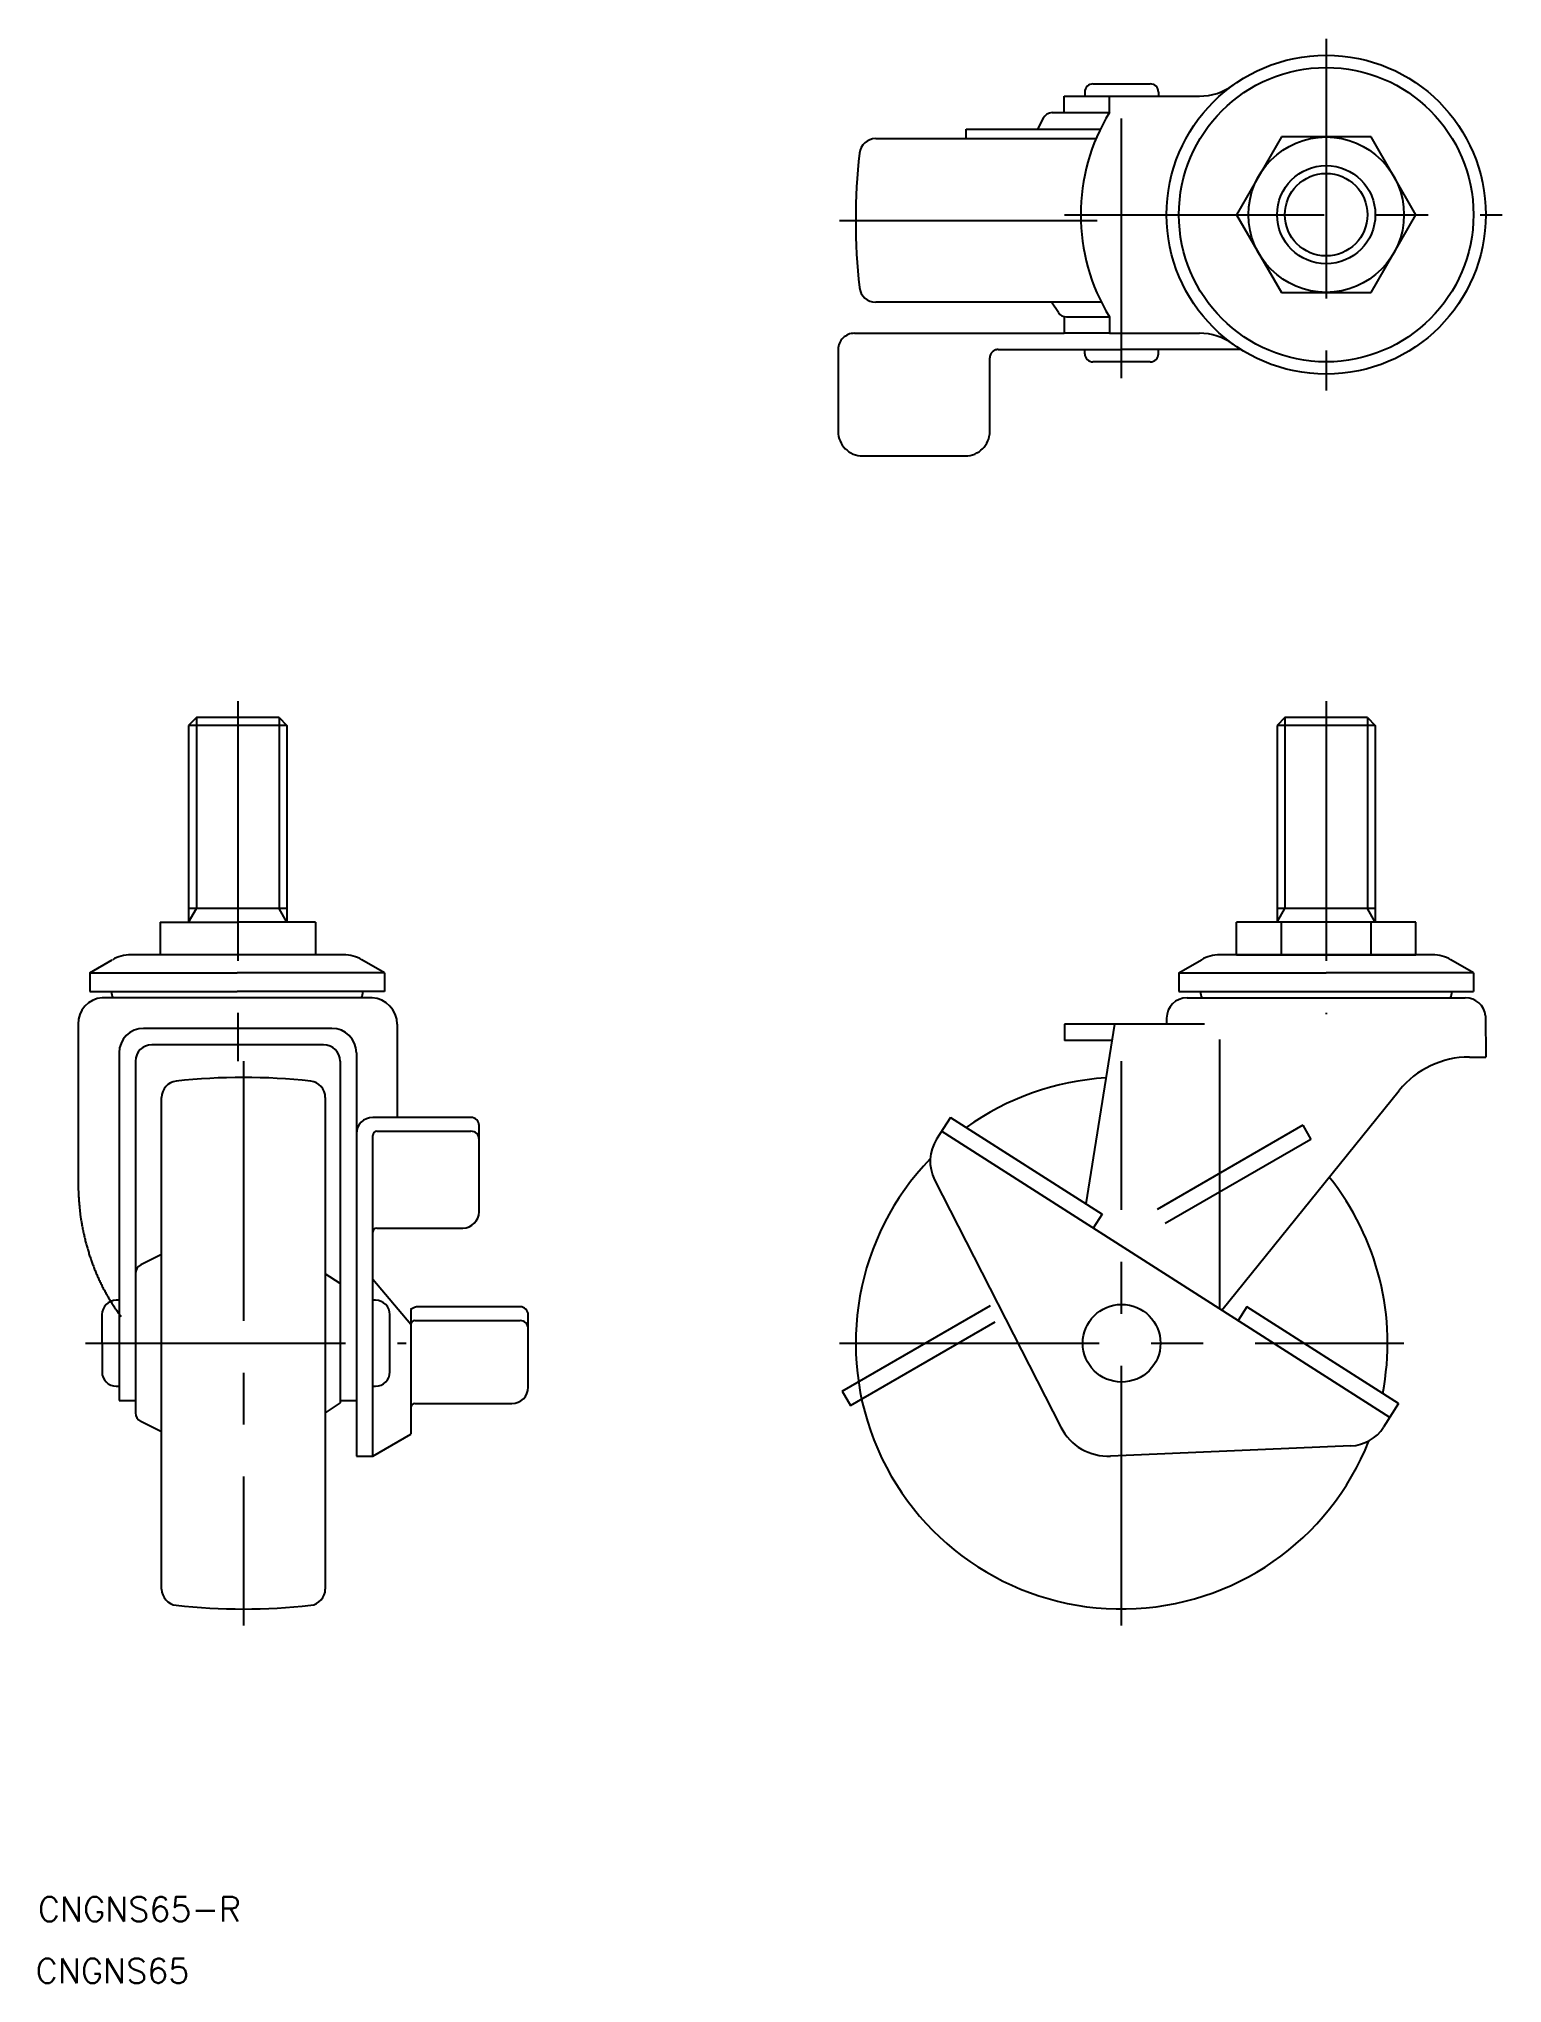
# Model space of a CAD drawing. Extents: x -132 to 46, y -78 to 159.
import ezdxf

# ---------------------------------------------------------------- set-up
doc = ezdxf.new("R2010")
doc.units = 0
doc.linetypes.add('CENTER', pattern=[50.8, 31.75, -6.35, 6.35, -6.35])
doc.linetypes.add('PHANTOM', pattern=[63.5, 31.75, -6.35, 6.35, -6.35, 6.35, -6.35])
doc.layers.get('0').update_dxf_attribs({"linetype": 'CONTINUOUS'})
doc.layers.add('CENTER', color=1, linetype='CENTER')
doc.styles.get("Standard").update_dxf_attribs({"font": 'txt.shx', "height": 3, "bigfont": 'bigfont.shx'})

msp = doc.modelspace()

# ---------------------------------------------------------------- linework, layer by layer
at = {"color": 7, "linetype": 'CONTINUOUS'}
for p, q in [((-7.03, 152.5), (9.51, 152.5)), ((-7.03, 150.5), (-7.03, 152.5)), ((-4.5, 153), (-4.5, 152.5)), ((-3.5, 154), (3.5, 154)), ((-1.49, 150.5), (-1.49, 152.5)), ((4.5, 153), (4.5, 152.5)), ((-10.24, 148.45), (-9.57, 149.79)), ((-8.5, 150.5), (-1.49, 150.5)), ((-19, 148.45), (-2.6, 148.45)), ((-19, 147.3), (-19, 148.45)), ((19.52, 147.5), (14.03, 138)), ((30.48, 147.5), (19.52, 147.5)), ((35.97, 138), (30.48, 147.5)), ((-30.06, 147.3), (-3.12, 147.3)), ((14.03, 138), (19.52, 128.5)), ((30.48, 128.5), (35.97, 138)), ((19.52, 128.5), (30.48, 128.5)), ((-2.48, 127.3), (-30.06, 127.3)), ((-7.73, 126.03), (-8.57, 127.3)), ((-7.03, 125.54), (-7.03, 123.5)), ((-6.73, 125.5), (-1.49, 125.5)), ((-1.49, 125.5), (-1.49, 123.5)), ((-1.49, 123.5), (-7.03, 123.5)), ((-4.5, 121), (-4.5, 121.5)), ((-1.49, 123.5), (9.51, 123.5)), ((4.5, 121), (4.5, 121.5)), ((3.5, 120), (-3.5, 120)), ((-113.08, 76.5), (-114.03, 75.55)), ((-102.97, 76.5), (-113.08, 76.5)), ((-102.97, 76.5), (-102.03, 75.55)), ((19.95, 76.5), (19, 75.55)), ((30.05, 76.5), (19.95, 76.5)), ((30.05, 76.5), (31, 75.55)), ((-114.03, 75.55), (-114.03, 51.5)), ((-102.03, 75.55), (-114.03, 75.55)), ((-102.03, 75.55), (-102.03, 51.5)), ((31, 75.55), (19, 75.55)), ((19, 75.55), (19, 51.5)), ((31, 75.55), (31, 51.5)), ((-102.03, 53.14), (-114.03, 53.14)), ((31, 53.14), (19, 53.14)), ((-117.53, 51.5), (-117.53, 47.5)), ((-117.53, 51.5), (-108.03, 51.5)), ((-108.03, 51.5), (-108.03, 47.5)), ((-98.53, 51.5), (-108.03, 51.5)), ((-98.53, 51.5), (-98.53, 47.5)), ((14.03, 47.5), (14.03, 51.5)), ((35.97, 51.5), (14.03, 51.5)), ((19.52, 47.5), (19.52, 51.5)), ((30.48, 47.5), (30.48, 51.5)), ((35.97, 47.5), (35.97, 51.5)), ((-126.09, 45.31), (-123.36, 46.89)), ((-126.09, 45.31), (-108.1, 45.31)), ((-126.09, 45.31), (-126.09, 43)), ((-108.1, 47.5), (-121.1, 47.5)), ((-95.1, 47.5), (-108.1, 47.5)), ((-90.11, 45.31), (-108.1, 45.31)), ((-90.11, 45.31), (-92.85, 46.89)), ((-90.11, 45.31), (-90.11, 43)), ((7.01, 45.31), (9.75, 46.89)), ((7.01, 45.31), (25, 45.31)), ((7.01, 45.31), (7.01, 43)), ((25, 47.5), (12, 47.5)), ((14.03, 47.5), (35.97, 47.5)), ((38, 47.5), (25, 47.5)), ((42.99, 45.31), (25, 45.31)), ((42.99, 45.31), (40.25, 46.89)), ((42.99, 45.31), (42.99, 43)), ((-126.09, 43), (-108.1, 43)), ((-90.11, 43), (-108.1, 43)), ((7.01, 43), (25, 43)), ((25, 43), (42.99, 43)), ((-91.6, 42.24), (-124.6, 42.24)), ((8, 42.24), (42, 42.24)), ((-127.53, 39), (-127.53, 19.62)), ((-96.53, 38.5), (-119.53, 38.5)), ((-88.53, 39), (-88.53, 27.61)), ((10.14, 39), (-7, 39)), ((-7, 39), (-7, 37)), ((-0.87, 39), (-4.37, 17.03)), ((5.5, 39.74), (5.5, 39)), ((44.48, 40.02), (44.5, 35)), ((-97.53, 36.5), (-118.53, 36.5)), ((-1.19, 37), (-7, 37)), ((11.96, 37.14), (11.96, 4.22)), ((-122.53, 35.5), (-122.53, -7)), ((-120.53, 34.5), (-120.53, -8.5)), ((-95.53, 34.5), (-95.53, -7.3)), ((-93.53, 35.5), (-93.53, -13.81)), ((42.5, 35), (44.5, 35)), ((12.25, 4.04), (33.94, 30.91)), ((-117.33, 0), (-117.33, 30.06)), ((-97.33, 30.06), (-97.33, 0)), ((-79.53, 27.61), (-91.53, 27.61)), ((-78.53, 16.08), (-78.53, 26.61)), ((-20.93, 27.61), (-22.62, 24.97)), ((-20.93, 27.61), (-2.39, 15.77)), ((-91.53, -13.81), (-91.53, 25.42)), ((-91.03, 25.92), (-79.53, 25.92)), ((32.77, -9.07), (-22, 25.92)), ((-22.86, 20), (-7.42, -10.27)), ((-2.39, 15.77), (-3.46, 14.08)), ((-91.03, 14.08), (-80.53, 14.08)), ((-117.33, 10.84), (-119.86, 9.57)), ((-95.53, 7.3), (-97.33, 8.5)), ((-86.89, 2.27), (-91.53, 7.8)), ((-122.53, 5.25), (-122.88, 5.25)), ((-91.18, 5.25), (-91.53, 5.25)), ((-124.63, 3.5), (-124.62, -3.5)), ((-89.43, -3.5), (-89.43, 3.5)), ((-86.89, 4.11), (-86.89, -11.14)), ((-86.39, 2.77), (-73.53, 2.77)), ((-73.53, 4.46), (-85.93, 4.46)), ((-72.53, -5.38), (-72.53, 3.46)), ((15.31, 4.46), (14.23, 2.77)), ((33.85, -7.38), (15.31, 4.46)), ((-117.33, -30.06), (-117.33, 0)), ((-97.33, 0), (-97.33, -30.06)), ((-122.87, -5.25), (-122.53, -5.25)), ((-122.53, -7), (-120.53, -7)), ((-95.53, -7), (-93.53, -7)), ((-91.53, -5.25), (-91.18, -5.25)), ((-95.53, -7.3), (-97.33, -8.5)), ((-86.39, -7.38), (-74.53, -7.38)), ((33.85, -7.38), (32.02, -10.25)), ((-117.33, -10.84), (-119.86, -9.57)), ((-91.53, -13.81), (-86.89, -11.14)), ((-93.53, -13.81), (-91.53, -13.81)), ((28.02, -12.55), (-1.35, -13.81))]:
    msp.add_line(p, q, dxfattribs=at)
at = {"color": 3, "linetype": 'PHANTOM'}
for p, q in [((-34.65, 121.5), (-34.65, 111.5)), ((-32.81, 123.5), (-32.81, 123.5)), ((-32.65, 123.5), (-20.75, 123.5)), ((-20.75, 123.5), (-7.03, 123.5)), ((-15.11, 121.5), (-5.12, 121.5)), ((-6.13, 121.5), (0, 121.5)), ((14.61, 121.5), (0, 121.5)), ((-16.11, 111.5), (-16.11, 120.5)), ((-31.65, 108.5), (-19.11, 108.5)), ((22.14, 26.65), (4.33, 16.36)), ((22.14, 26.65), (23.14, 24.92)), ((23.14, 24.92), (5.33, 14.63)), ((-34.14, -5.87), (-16.02, 4.6)), ((-33.14, -7.6), (-15.46, 2.62)), ((-34.14, -5.87), (-33.14, -7.6))]:
    msp.add_line(p, q, dxfattribs=at)
at = {"color": 3, "linetype": 'CONTINUOUS'}
for p, q in [((-113.08, 76.5), (-113.08, 53.14)), ((-102.97, 76.5), (-102.97, 53.14)), ((19.95, 76.5), (19.95, 53.14)), ((30.05, 76.5), (30.05, 53.14)), ((-114.03, 51.5), (-113.08, 53.14)), ((-102.03, 51.5), (-102.97, 53.14)), ((19, 51.5), (19.95, 53.14)), ((31, 51.5), (30.05, 53.14))]:
    msp.add_line(p, q, dxfattribs=at)
at = {"color": 7, "linetype": 'CONTINUOUS'}
msp.add_polyline3d([(-127.53, 19.59, 0), (-127.53, 19.45, 0), (-127.53, 19.31, 0), (-127.52, 19.17, 0), (-127.52, 19.03, 0), (-127.52, 18.89, 0), (-127.52, 18.75, 0), (-127.51, 18.61, 0), (-127.5, 18.47, 0), (-127.5, 18.33, 0), (-127.49, 18.19, 0), (-127.49, 18.05, 0), (-127.48, 17.91, 0), (-127.47, 17.77, 0), (-127.46, 17.63, 0), (-127.45, 17.49, 0), (-127.44, 17.35, 0), (-127.43, 17.21, 0), (-127.42, 17.07, 0), (-127.41, 16.93, 0), (-127.39, 16.79, 0), (-127.38, 16.65, 0), (-127.36, 16.51, 0), (-127.35, 16.37, 0), (-127.33, 16.23, 0), (-127.32, 16.1, 0), (-127.3, 15.96, 0), (-127.28, 15.82, 0), (-127.27, 15.68, 0), (-127.25, 15.54, 0), (-127.23, 15.4, 0), (-127.21, 15.27, 0), (-127.19, 15.13, 0), (-127.16, 14.99, 0), (-127.14, 14.85, 0), (-127.12, 14.72, 0), (-127.09, 14.58, 0), (-127.07, 14.44, 0), (-127.05, 14.3, 0), (-127.02, 14.17, 0), (-126.99, 14.03, 0), (-126.97, 13.89, 0), (-126.94, 13.76, 0), (-126.91, 13.62, 0), (-126.88, 13.49, 0), (-126.85, 13.35, 0), (-126.82, 13.22, 0), (-126.79, 13.08, 0), (-126.76, 12.95, 0), (-126.73, 12.81, 0), (-126.69, 12.68, 0), (-126.66, 12.54, 0), (-126.63, 12.41, 0), (-126.59, 12.28, 0), (-126.56, 12.14, 0), (-126.52, 12.01, 0), (-126.48, 11.88, 0), (-126.45, 11.74, 0), (-126.41, 11.61, 0), (-126.37, 11.48, 0), (-126.33, 11.35, 0), (-126.29, 11.22, 0), (-126.25, 11.08, 0), (-126.21, 10.95, 0), (-126.17, 10.82, 0), (-126.13, 10.69, 0), (-126.08, 10.56, 0), (-126.04, 10.43, 0), (-126, 10.3, 0), (-125.95, 10.17, 0), (-125.91, 10.05, 0), (-125.86, 9.92, 0), (-125.81, 9.79, 0), (-125.77, 9.66, 0), (-125.72, 9.53, 0), (-125.67, 9.41, 0), (-125.62, 9.28, 0), (-125.57, 9.15, 0), (-125.52, 9.03, 0), (-125.47, 8.9, 0), (-125.42, 8.78, 0), (-125.37, 8.65, 0), (-125.32, 8.53, 0), (-125.26, 8.4, 0), (-125.21, 8.28, 0), (-125.16, 8.16, 0), (-125.1, 8.03, 0), (-125.05, 7.91, 0), (-124.99, 7.79, 0), (-124.93, 7.67, 0), (-124.88, 7.55, 0), (-124.82, 7.42, 0), (-124.76, 7.3, 0), (-124.7, 7.18, 0), (-124.64, 7.06, 0), (-124.58, 6.94, 0), (-124.52, 6.83, 0), (-124.46, 6.71, 0), (-124.4, 6.59, 0), (-124.33, 6.47, 0), (-124.27, 6.35, 0), (-124.21, 6.24, 0), (-124.14, 6.12, 0), (-124.08, 6.01, 0), (-124.01, 5.89, 0), (-123.95, 5.78, 0), (-123.88, 5.66, 0), (-123.81, 5.55, 0), (-123.75, 5.44, 0), (-123.68, 5.32, 0), (-123.61, 5.21, 0), (-123.54, 5.1, 0), (-123.47, 4.99, 0), (-123.4, 4.88, 0), (-123.33, 4.77, 0), (-123.26, 4.66, 0), (-123.19, 4.55, 0), (-123.12, 4.44, 0), (-123.04, 4.33, 0), (-122.97, 4.22, 0), (-122.9, 4.11, 0), (-122.82, 4.01, 0), (-122.75, 3.9, 0), (-122.67, 3.8, 0), (-122.6, 3.69, 0), (-122.52, 3.59, 0), (-122.44, 3.48, 0), (-122.37, 3.38, 0), (-122.29, 3.28, 0)], dxfattribs=at)
for centre, radius in [((25, 138), 19.5), ((25, 138), 18), ((25, 138), 9.5), ((25, 138), 6), ((0, 0), 4.75)]:
    msp.add_circle(centre, radius, dxfattribs=at)
at = {"color": 3, "linetype": 'CONTINUOUS'}
msp.add_circle((25, 138), 5.05, dxfattribs=at)
at = {"color": 7, "linetype": 'CONTINUOUS'}
for centre, radius, start, end in [((-3.5, 153), 1, 90, 180), ((3.5, 153), 1, 0, 90), ((9.51, 159.5), 7, 269.9998, 305.7746), ((-8.38, 149.14), 1.36, 95.2199, 151.5049), ((19, 138), 24, 148.6119, 211.3882), ((42.5, 137.3), 75, 173.7084, 186.2916), ((-30.06, 145.3), 2, 90, 173.7084), ((-30.06, 129.3), 2, 186.2916, 270), ((-6.73, 126.7), 1.2, 213.6901, 270), ((9.51, 116.5), 7, 54.2254, 90.0002), ((-3.5, 121), 1, 180, 270), ((3.5, 121), 1, 270, 0), ((-121.1, 43), 4.5, 89.915, 120.0716), ((-95.1, 43), 4.5, 59.9284, 90), ((12, 43), 4.5, 89.9987, 120.0716), ((38, 43), 4.5, 59.9284, 90), ((-121.1, 43.12), 2.38, 182.8901, 201.7033), ((-95.1, 43.12), 2.38, 338.2967, 357.1099), ((12, 43.12), 2.38, 182.8901, 201.7005), ((38, 43.12), 2.38, 338.2995, 357.1099), ((-124.38, 39.1), 3.15, 94.0678, 181.8032), ((-91.81, 38.97), 3.28, 0.5712, 86.4603), ((8, 39.74), 2.5, 90, 180), ((42, 39.74), 2.5, 6.4275, 90), ((-119.53, 35.5), 3, 90, 179.9997), ((-96.53, 35.5), 3, 0.0003, 90), ((-118.53, 34.5), 2, 90, 180), ((-97.53, 34.5), 2, 0, 90), ((42.5, 24), 11, 90.0001, 141.0947), ((-115.33, 30.06), 2, 96.2916, 180), ((-107.33, -42.5), 75, 83.7084, 96.2916), ((-99.33, 30.06), 2, 0, 83.7084), ((0, 0), 32.5, 93.3853, 125.7597), ((-91.53, 25.61), 2, 90, 180), ((-79.53, 26.61), 1, 0, 90), ((-91.03, 25.42), 0.5, 90, 180), ((-79.53, 24.92), 1, 0, 90), ((-18.4, 22.27), 5, 147.4278, 207.0129), ((0, 0), 32.5, 136.0422, 338.4677), ((0, 0), 32.5, 349.096, 38.6566), ((-80.53, 16.08), 2, 270, 0), ((-91.03, 13.58), 0.5, 90, 180), ((-119.33, 8.5), 1.2, 116.5651, 180), ((-122.88, 3.5), 1.75, 90, 180), ((-91.18, 3.5), 1.75, 0.001, 90), ((-85.93, 2.96), 1.5, 90, 130.1324), ((-86.39, 2.27), 0.5, 90, 180), ((-73.53, 3.46), 1, 0, 90), ((-73.53, 1.77), 1, 0, 90), ((-122.87, -3.5), 1.75, 180.001, 270), ((-91.18, -3.5), 1.75, 270, 0), ((-74.53, -5.38), 2, 270, 0), ((-119.33, -8.5), 1.2, 180, 243.4349), ((-86.39, -7.88), 0.5, 90, 180), ((-1.63, -7.32), 6.5, 207.0129, 272.46), ((27.81, -7.56), 5, 272.46, 327.4278), ((-115.33, -30.06), 2, 180, 263.7084), ((-99.33, -30.06), 2, 276.2916, 0), ((-107.33, 42.5), 75, 263.7084, 276.2916)]:
    msp.add_arc(centre, radius, start, end, dxfattribs=at)
at = {"color": 3, "linetype": 'PHANTOM'}
for centre, radius, start, end in [((-32.65, 121.5), 2, 90, 180), ((-15.11, 120.5), 1, 90, 180), ((-31.65, 111.5), 3, 180, 270), ((-19.11, 111.5), 3, 270, 0)]:
    msp.add_arc(centre, radius, start, end, dxfattribs=at)
at = {"layer": 'CENTER', "color": 1, "linetype": 'CENTER'}
for p, q in [((25, 159.5), (25, 116.5)), ((0, 118), (0, 156)), ((-7, 138), (46.5, 138)), ((-34.5, 137.3), (-2.99, 137.3)), ((-108.03, 78.5), (-108.03, 34.5)), ((25, 78.5), (25, 40.24)), ((-107.33, 34.5), (-107.33, -34.5)), ((0, -34.5), (0, 34.5)), ((-34.5, 0), (34.5, 0)), ((-126.62, 0), (-87.43, 0))]:
    msp.add_line(p, q, dxfattribs=at)

# ---------------------------------------------------------------- texts
at = {"color": 7, "linetype": 'CONTINUOUS'}
for s, p in [('CNGNS65-R', (-132.45, -70.7)), ('CNGNS65', (-132.72, -78.25))]:
    msp.add_text(s, height=3, dxfattribs=at).set_placement(p)

doc.saveas('drawing.dxf')
